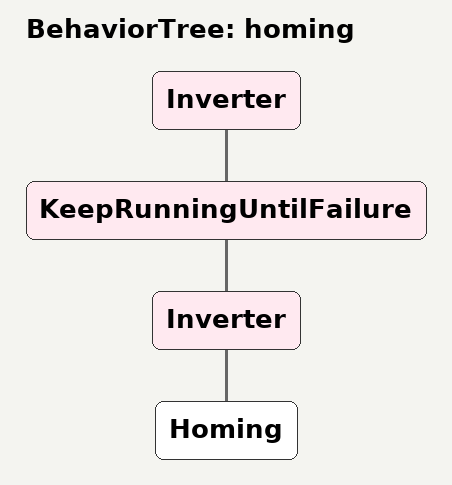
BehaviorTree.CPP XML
<!-- When ticked:
Returns:
  RUNNING: If needs re-triggering due to failure to calculate the path
  SUCCESS: Homing path calculated successfully
-->
<root BTCPP_format="4">
  <include path="./lge.xml" />
  <BehaviorTree ID="homing">
    <Inverter>
      <KeepRunningUntilFailure>
        <Inverter>
          <Homing/>
        </Inverter>
      </KeepRunningUntilFailure>
    </Inverter>
  </BehaviorTree>
</root>
